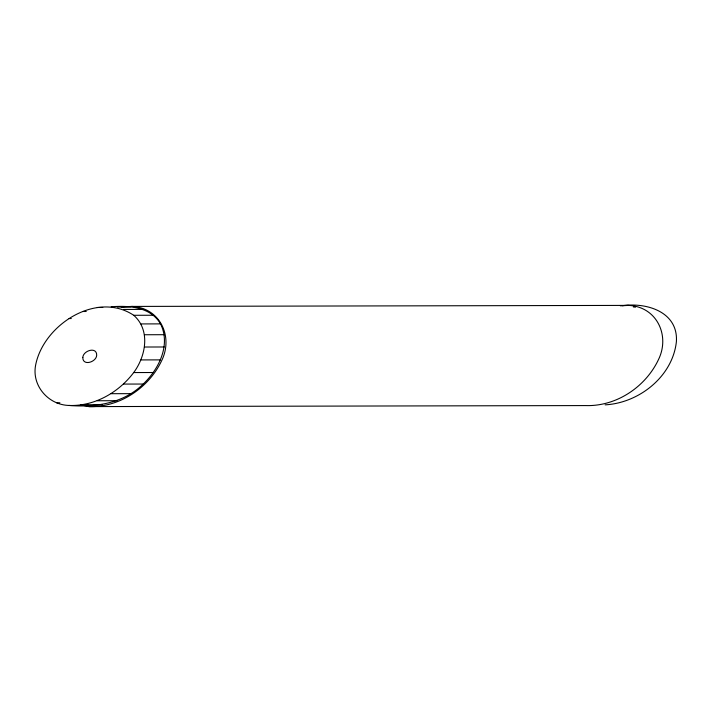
<?xml version="1.0" encoding="UTF-8"?>
<svg xmlns="http://www.w3.org/2000/svg" width="712" height="712" viewBox="0 0 712 712"><rect width="100%" height="100%" fill="white"/><g stroke="black" fill="none" stroke-linecap="round" stroke-linejoin="round"><path stroke-width="1.07" d="M69.037 405.457C94.474 406.436 118.628 392.535 133.696 372.563C145.853 356.214 150.713 330.19 133.74 315.291C96.414 290.532 43.307 325.01 35.609 365.22C31.639 385.806 48.469 404.941 69.037 405.457C95.426 407.567 123.594 403.464 143.201 384.044C158.883 369.136 170.969 345.017 160.556 323.88C150.517 306.774 128.872 305.404 111.17 306.783M605.129 404.852C639.127 403.01 672.698 376.452 676.4 341.582C678.242 311.829 646.612 302.235 622.413 305.706M117.578 307.13L131.649 306.427L628.438 305.404C656.491 306.445 670.286 335.183 658.591 359.355C645.74 386.883 616.352 406.597 585.656 405.573L88.867 406.597L80.456 404.79M121.227 307.228L130.821 306.738M620.401 305.813L628.438 305.404M88.867 406.597C119.554 407.611 148.95 387.898 161.802 360.37C173.497 336.197 159.702 307.459 131.649 306.427M97.313 307.477L102.768 307.468M123.594 309.444L143.245 309.409M82.957 311.491L86.232 311.482M133.74 315.291L153.392 315.256M69.1 318.549L71.28 318.54M140.905 323.924L160.556 323.88M144.616 334.747L164.258 334.702M144.607 347.02L164.258 346.984M140.878 359.925L160.529 359.88M133.696 372.563L153.347 372.518M123.55 384.079L143.201 384.044M111.117 393.7L130.768 393.656M97.25 400.749L116.901 400.714M56.613 402.796L59.888 402.787M82.904 404.763L102.555 404.719M633.306 306.925L635.487 307.166M85.582 404.754L88.689 405.422M82.814 357.424C82.592 366.404 96.307 362.168 96.69 355.288C96.912 346.308 83.197 350.544 82.814 357.424"/></g></svg>
